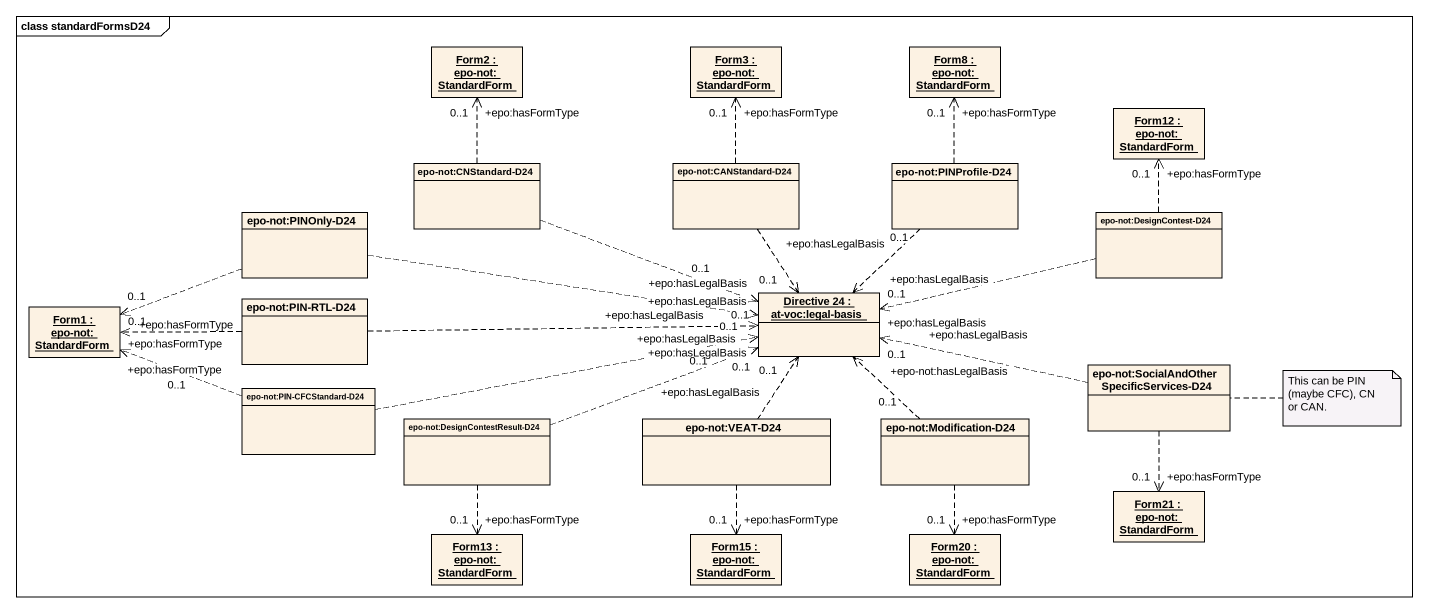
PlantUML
@startuml
mainframe class standardFormsD24
hide circle
hide empty members
object "Form2 : epo-not:StandardForm" as Form2
object "Form3 : epo-not:StandardForm" as Form3
object "Form8 : epo-not:StandardForm" as Form8
object "Form12 : epo-not:StandardForm" as Form12
class "epo-not:CNStandard-D24" as epo_not_CNStandard_D24
class "epo-not:CANStandard-D24" as epo_not_CANStandard_D24
class "epo-not:PINProfile-D24" as epo_not_PINProfile_D24
class "epo-not:PINOnly-D24" as epo_not_PINOnly_D24
class "epo-not:DesignContest-D24" as epo_not_DesignContest_D24
object "Directive 24 : at-voc:legal-basis" as Directive_24
object "Form1 : epo-not:StandardForm" as Form1
class "epo-not:PIN-RTL-D24" as epo_not_PIN_RTL_D24
class "epo-not:SocialAndOtherSpecificServices-D24" as epo_not_SocialAndOtherSpecif
class "epo-not:PIN-CFCStandard-D24" as epo_not_PIN_CFCStandard_D24
class "epo-not:DesignContestResult-D24" as epo_not_DesignContestResult
class "epo-not:VEAT-D24" as epo_not_VEAT_D24
class "epo-not:Modification-D24" as epo_not_Modification_D24
object "Form21 : epo-not:StandardForm" as Form21
object "Form13 : epo-not:StandardForm" as Form13
object "Form15 : epo-not:StandardForm" as Form15
object "Form20 : epo-not:StandardForm" as Form20
epo_not_CNStandard_D24 .up.> "+epo:hasFormType\n0..1" Form2
epo_not_CNStandard_D24 .right.> "+epo:hasLegalBasis\n0..1" Directive_24
epo_not_CANStandard_D24 .up.> "+epo:hasFormType\n0..1" Form3
epo_not_CANStandard_D24 ..> "+epo:hasLegalBasis\n0..1" Directive_24
epo_not_PINProfile_D24 .up.> "+epo:hasFormType\n0..1" Form8
epo_not_PINProfile_D24 ..> "+epo:hasLegalBasis\n0..1" Directive_24
epo_not_PINOnly_D24 .right.> "+epo:hasLegalBasis\n0..1" Directive_24
epo_not_PINOnly_D24 .left.> "+epo:hasFormType\n0..1" Form1
epo_not_DesignContest_D24 .up.> "+epo:hasFormType\n0..1" Form12
epo_not_DesignContest_D24 .left.> "+epo:hasLegalBasis\n0..1" Directive_24
epo_not_PIN_RTL_D24 .right.> "+epo:hasLegalBasis\n0..1" Directive_24
epo_not_PIN_RTL_D24 .left.> "+epo:hasFormType\n0..1" Form1
epo_not_SocialAndOtherSpecif .left.> "+epo:hasLegalBasis\n0..1" Directive_24
epo_not_SocialAndOtherSpecif ..> "+epo:hasFormType\n0..1" Form21
epo_not_PIN_CFCStandard_D24 .right.> "+epo:hasLegalBasis\n0..1" Directive_24
epo_not_PIN_CFCStandard_D24 .left.> "+epo:hasFormType\n0..1" Form1
epo_not_DesignContestResult .right.> "+epo:hasLegalBasis\n0..1" Directive_24
epo_not_DesignContestResult ..> "+epo:hasFormType\n0..1" Form13
epo_not_VEAT_D24 .up.> "+epo:hasLegalBasis\n0..1" Directive_24
epo_not_VEAT_D24 ..> "+epo:hasFormType\n0..1" Form15
epo_not_Modification_D24 .up.> "+epo-not:hasLegalBasis\n0..1" Directive_24
epo_not_Modification_D24 ..> "+epo:hasFormType\n0..1" Form20
note right of epo_not_SocialAndOtherSpecif : This can be PIN (maybe CFC), CN or CAN.
@enduml
